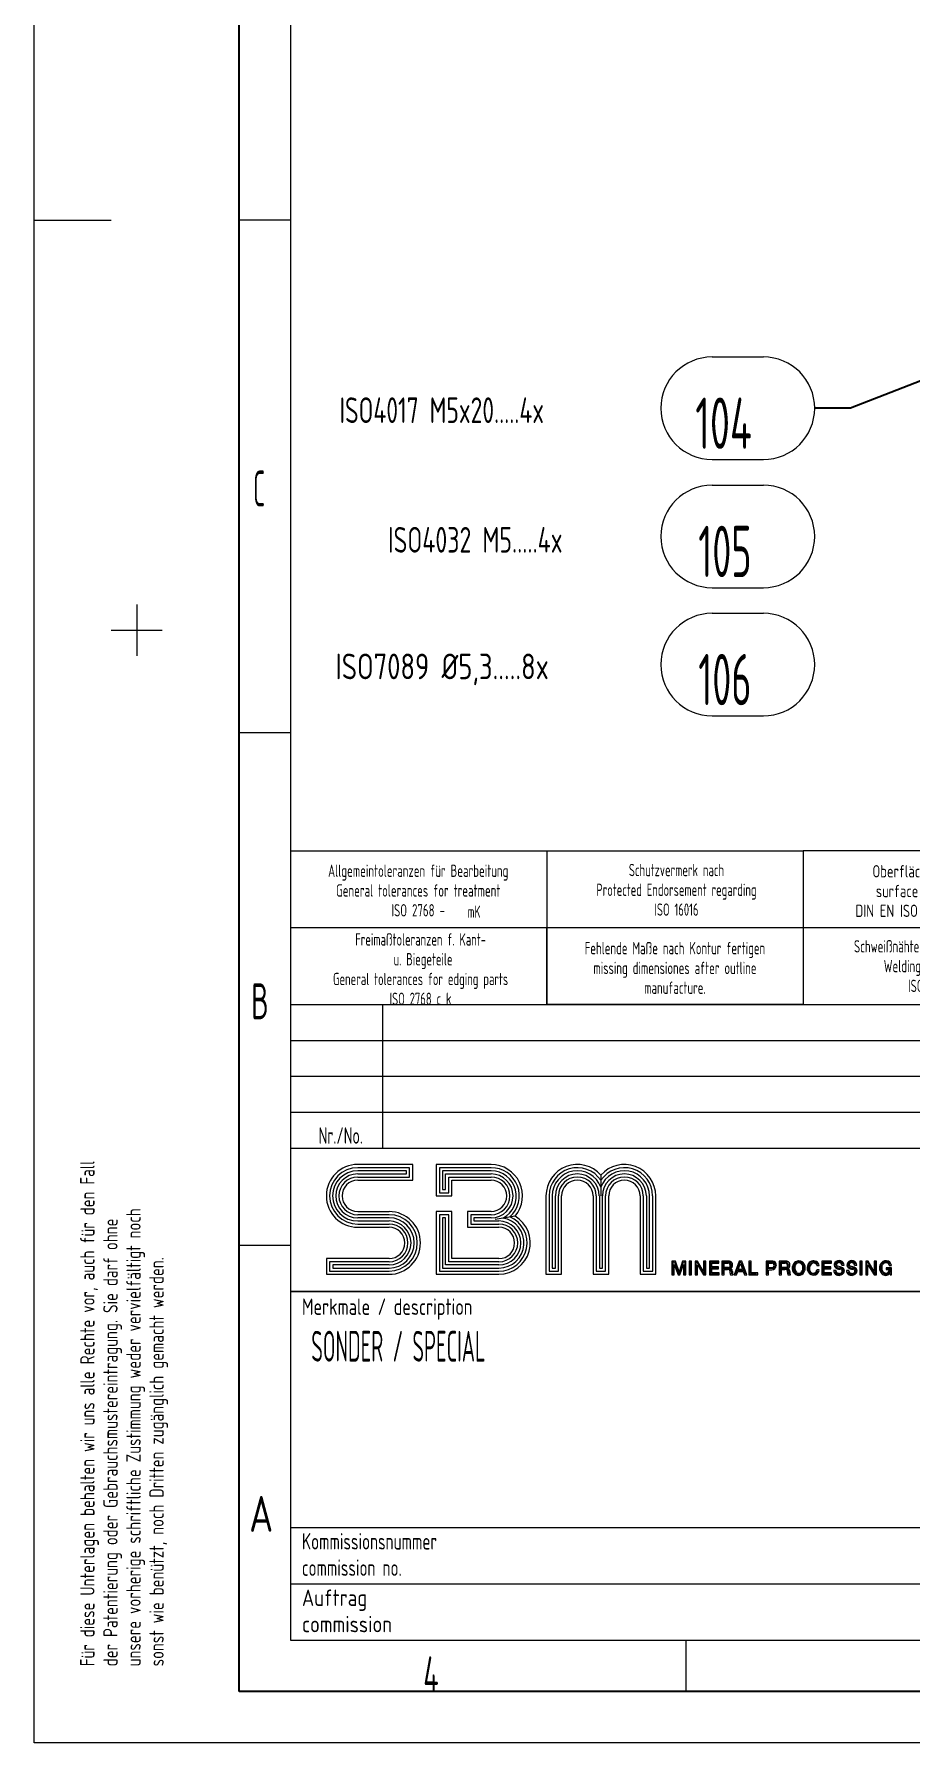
# Model space of a CAD drawing. Header units: millimetres. Extents: x 0 to 210, y 0 to 297.
# Drawn here: x 0 to 85.5, y 0 to 166.6 of the extents above; entities that cross this region are included whole.
import ezdxf
from ezdxf.lldxf.tags import DXFTag

# ---------------------------------------------------------------- set-up
doc = ezdxf.new("R2010")
doc.units = ezdxf.units.MM
doc.layers.add('1', color=7, linetype='Continuous', true_color=0xffffff)
doc.styles.add('iso-1', font='isocp.shx')
tags = doc.linetypes.add('DASHED', pattern=[25.72, 12.86, -12.86]).pattern_tags.tags
tags[6:7] = [DXFTag(74, 4), DXFTag(75, 0), DXFTag(340, '0'), DXFTag(46, 0.0), DXFTag(50, 0.0), DXFTag(44, 0.0), DXFTag(45, 0.0)]
tags[4:5] = [DXFTag(74, 4), DXFTag(75, 0), DXFTag(340, '0'), DXFTag(46, 0.0), DXFTag(50, 0.0), DXFTag(44, 0.0), DXFTag(45, 0.0)]
doc.dimstyles.get("Standard").update_dxf_attribs({"dimtxt": 0.18, "dimasz": 0.18, "dimexe": 0.18, "dimexo": 0.0625, "dimgap": 0.09, "dimtad": 0, "dimtih": 1, "dimtoh": 1, "dimdec": 4, "dimzin": 0, "dimdsep": 46, "dimtxsty": 'Standard', "dimcen": 0.09, "dimadec": 0, "dimazin": 0, "dimtfac": 1, "dimtdec": 4, "dimtofl": 0, "dimtmove": 0, "dimatfit": 3, "dimfxl": 1, "dimtolj": 1, "dimtzin": 0, "dimarcsym": 0})

# ---------------------------------------------------------------- blocks, each defined once
blk = doc.blocks.new('GROUPED_GEOM1')
at = {"layer": '1', "color": 4, "lineweight": 18}
for p, q in [((66.13, 135.15), (71.13, 135.15)), ((66.13, 125.15), (71.13, 125.15))]:
    blk.add_line(p, q, dxfattribs=at)
for centre, start, end in [((66.13, 130.15), 90, 269.9999), ((71.13, 130.15), 270, 89.9999)]:
    blk.add_arc(centre, 5, start, end, dxfattribs=at)
at = {"layer": '1', "color": 2, "linetype": 'Continuous', "lineweight": 18, "insert": (64.49, 126.19), "char_height": 5, "attachment_point": 7, "line_spacing_factor": 0.963855, "style": 'iso-1'}
blk.add_mtext('\\W0.6336;104', dxfattribs=at)
blk = doc.blocks.new('GROUPED_GEOM4')
at = {"layer": '1', "color": 4, "lineweight": 18}
for p, q in [((66.13, 122.65), (71.13, 122.65)), ((66.13, 112.65), (71.13, 112.65))]:
    blk.add_line(p, q, dxfattribs=at)
for centre, start, end in [((66.13, 117.65), 90, 269.9999), ((71.13, 117.65), 270, 89.9999)]:
    blk.add_arc(centre, 5, start, end, dxfattribs=at)
at = {"layer": '1', "color": 2, "linetype": 'Continuous', "lineweight": 18, "insert": (64.78, 113.69), "char_height": 5, "attachment_point": 7, "line_spacing_factor": 0.963855, "style": 'iso-1'}
blk.add_mtext('\\W0.6044;105', dxfattribs=at)
blk = doc.blocks.new('GROUPED_GEOM5')
at = {"layer": '1', "color": 4, "lineweight": 18}
for p, q in [((66.13, 110.15), (71.13, 110.15)), ((66.13, 100.15), (71.13, 100.15))]:
    blk.add_line(p, q, dxfattribs=at)
for centre, start, end in [((66.13, 105.15), 90, 269.9999), ((71.13, 105.15), 270, 89.9999)]:
    blk.add_arc(centre, 5, start, end, dxfattribs=at)
at = {"layer": '1', "color": 2, "linetype": 'Continuous', "lineweight": 18, "insert": (64.78, 101.19), "char_height": 5, "attachment_point": 7, "line_spacing_factor": 0.963855, "style": 'iso-1'}
blk.add_mtext('\\W0.6044;106', dxfattribs=at)
blk = doc.blocks.new('ISO2768', base_point=(25, 79.5))
at = {"layer": '1', "color": 4, "linetype": 'Continuous', "lineweight": 18}
for p, q in [((25, 87), (25, 79.5)), ((25, 87), (50, 87)), ((50, 87), (50, 79.5)), ((25, 79.5), (50, 79.5))]:
    blk.add_line(p, q, dxfattribs=at)
at = {"layer": '1', "color": 1, "linetype": 'Continuous', "lineweight": 13, "insert": (37.46, 80.59), "char_height": 1.2, "attachment_point": 8, "line_spacing_factor": 0.963855, "style": 'iso-1'}
blk.add_mtext('\\W0.7111;Allgemeintoleranzen für Bearbeitung\\PGeneral tolerances for treatment\\PISO 2768 -', dxfattribs=at)
at = {"layer": '1', "color": 3, "linetype": 'Continuous', "lineweight": 13, "insert": (42.29, 80.45), "char_height": 1.2, "attachment_point": 7, "line_spacing_factor": 0.963855, "style": 'iso-1'}
blk.add_mtext('\\W0.6562;mK', dxfattribs=at)
blk = doc.blocks.new('ISO16016', base_point=(50, 79.5))
at = {"layer": '1', "color": 4, "linetype": 'Continuous', "lineweight": 18}
for p, q in [((50, 87), (50, 79.5)), ((50, 87), (75, 87)), ((75, 87), (75, 79.5)), ((50, 79.5), (75, 79.5))]:
    blk.add_line(p, q, dxfattribs=at)
at = {"layer": '1', "color": 1, "linetype": 'Continuous', "lineweight": 13, "insert": (62.65, 80.66), "char_height": 1.2, "attachment_point": 8, "line_spacing_factor": 0.963855, "style": 'iso-1'}
blk.add_mtext('\\W0.6940;Schutzvermerk nach\\PProtected Endorsement regarding\\PISO 16016', dxfattribs=at)
blk = doc.blocks.new('DIN_EN_ISO1302_A2', base_point=(75, 79.5))
at = {"layer": '1', "color": 4, "linetype": 'Continuous', "lineweight": 18}
for p, q in [((75, 87), (75, 79.5)), ((100, 87), (75, 87)), ((100, 79.5), (100, 87)), ((75, 79.5), (100, 79.5))]:
    blk.add_line(p, q, dxfattribs=at)
at = {"layer": '1', "color": 1, "linetype": 'Continuous', "lineweight": 13, "insert": (87.8, 80.54), "char_height": 1.2, "attachment_point": 8, "line_spacing_factor": 0.963855, "style": 'iso-1'}
blk.add_mtext('\\W0.8226;Oberflächengüte = Ra\\Psurface quality = Ra\\PDIN EN ISO 1302/4287/4288', dxfattribs=at)
blk = doc.blocks.new('ISO5817', base_point=(75, 72))
at = {"layer": '1', "color": 4, "linetype": 'Continuous', "lineweight": 18}
for p, q in [((75, 79.5), (100, 79.5)), ((75, 79.5), (75, 72)), ((100, 79.5), (100, 72)), ((75, 72), (100, 72))]:
    blk.add_line(p, q, dxfattribs=at)
at = {"layer": '1', "color": 1, "linetype": 'Continuous', "lineweight": 13, "insert": (87.77, 73.22), "char_height": 1.2, "attachment_point": 8, "line_spacing_factor": 0.963855, "style": 'iso-1'}
blk.add_mtext('\\W0.7101;Schweißnähte Bewertungsgruppe\\PWelding seams class\\PISO 5817 -', dxfattribs=at)
at = {"layer": '1', "color": 3, "linetype": 'Continuous', "lineweight": 13, "insert": (92.9, 73.08), "char_height": 1.2, "attachment_point": 7, "line_spacing_factor": 0.963855, "style": 'iso-1'}
blk.add_mtext('\\W0.5104;C', dxfattribs=at)
blk = doc.blocks.new('Nach Kontur fertigen', base_point=(50, 72))
at = {"layer": '1', "color": 4, "linetype": 'Continuous', "lineweight": 18}
for p, q in [((50, 79.5), (75, 79.5)), ((50, 72), (50, 79.5)), ((75, 79.5), (75, 72)), ((75, 72), (50, 72))]:
    blk.add_line(p, q, dxfattribs=at)
at = {"layer": '1', "color": 1, "linetype": 'Continuous', "lineweight": 13, "insert": (62.5, 73.04), "char_height": 1.2, "attachment_point": 8, "line_spacing_factor": 0.963855, "style": 'iso-1'}
blk.add_mtext('\\W0.7060;Fehlende Maße nach Kontur fertigen\\Pmissing dimensiones after outline\\Pmanufacture.', dxfattribs=at)
blk = doc.blocks.new('ISO2768_kb - Freimaßtoleranzen f_ Kant- u_ Biegeteile', base_point=(25, 72))
at = {"layer": '1', "color": 4, "linetype": 'Continuous', "lineweight": 18}
for p, q in [((25, 79.5), (25, 72)), ((25, 79.5), (50, 79.5)), ((50, 79.5), (50, 72)), ((25, 72), (50, 72))]:
    blk.add_line(p, q, dxfattribs=at)
at = {"layer": '1', "color": 1, "linetype": 'Continuous', "lineweight": 13, "insert": (37.69, 71.96), "char_height": 1.2, "attachment_point": 8, "line_spacing_factor": 0.963855, "style": 'iso-1'}
blk.add_mtext('\\W0.6948;Freimaßtoleranzen f. Kant-\\P u. Biegeteile\\PGeneral tolerances for edging parts\\PISO 2768 c k', dxfattribs=at)

msp = doc.modelspace()

# ---------------------------------------------------------------- linework, layer by layer
at = {"layer": '1', "color": 4, "linetype": 'Continuous', "lineweight": 18}
for p, q in [((0, 0), (0, 297)), ((25, 72), (25, 10)), ((25, 72), (200, 72)), ((25, 58), (200, 58)), ((25, 58), (98, 58)), ((25, 58), (25, 44)), ((25, 44), (200, 44)), ((98, 44), (25, 44)), ((25, 21), (200, 21)), ((25, 10), (200, 10)), ((210, 0), (0, 0))]:
    msp.add_line(p, q, dxfattribs=at)
at = {"layer": '1', "color": 4, "linetype": 'Continuous', "lineweight": 25}
for p, q in [((20, 5), (20, 292)), ((205, 5), (20, 5))]:
    msp.add_line(p, q, dxfattribs=at)
at = {"layer": '1', "color": 1, "linetype": 'Continuous', "lineweight": 13}
for p, q in [((25, 287), (25, 10)), ((25, 148.5), (20, 148.5)), ((25, 98.5), (20, 98.5)), ((34, 58), (34, 72)), ((25, 68.5), (200, 68.5)), ((25, 65), (200, 65)), ((25, 61.5), (200, 61.5)), ((25, 48.5), (20, 48.5)), ((25, 15.5), (98, 15.5)), ((25, 10), (200, 10)), ((63.56, 10), (63.56, 5))]:
    msp.add_line(p, q, dxfattribs=at)
at = {"layer": '1', "color": 1, "linetype": 'DASHED', "lineweight": 13}
msp.add_line((0, 148.5), (7.5, 148.5), dxfattribs=at)
at = {"layer": '1', "color": 4, "linetype": 'DASHED', "lineweight": 18}
for p, q in [((10, 111), (10, 106)), ((7.5, 108.5), (12.5, 108.5))]:
    msp.add_line(p, q, dxfattribs=at)
at = {"layer": '1', "color": 1, "linetype": 'Continuous', "lineweight": 18}
for p, q in [((36.92, 56.4), (31.56, 56.4)), ((36.61, 56.09), (31.56, 56.09)), ((36.31, 55.78), (31.56, 55.78)), ((31.56, 55.48), (36.31, 55.48)), ((31.56, 55.17), (36.61, 55.17)), ((36.31, 55.48), (36.31, 55.78)), ((36.61, 55.17), (36.61, 56.09)), ((36.92, 54.87), (36.92, 56.4)), ((39.21, 56.4), (39.21, 53.34)), ((44.57, 56.4), (39.21, 56.4)), ((44.57, 56.09), (39.52, 56.09)), ((39.52, 56.09), (39.52, 53.64)), ((44.57, 55.78), (39.83, 55.78)), ((39.83, 55.78), (39.83, 53.95)), ((40.13, 55.48), (44.57, 55.48)), ((40.13, 53.95), (40.13, 55.48)), ((40.44, 55.17), (44.57, 55.17)), ((40.44, 53.64), (40.44, 55.17)), ((55.28, 55.36), (55.28, 53.34)), ((31.56, 54.87), (36.92, 54.87)), ((39.21, 53.34), (40.74, 53.34)), ((39.52, 53.64), (40.44, 53.64)), ((39.83, 53.95), (40.13, 53.95)), ((40.74, 54.87), (44.57, 54.87)), ((40.74, 53.34), (40.74, 54.87)), ((49.92, 53.34), (49.92, 45.69)), ((50.23, 53.34), (50.23, 45.99)), ((50.54, 53.34), (50.54, 46.3)), ((50.84, 46.3), (50.84, 53.34)), ((51.15, 45.99), (51.15, 53.34)), ((51.45, 45.69), (51.45, 53.34)), ((54.51, 53.34), (54.51, 45.69)), ((54.82, 53.34), (54.82, 45.99)), ((55.13, 53.34), (55.13, 46.3)), ((55.43, 46.3), (55.43, 53.34)), ((55.74, 45.99), (55.74, 53.34)), ((56.04, 45.69), (56.04, 53.34)), ((59.1, 53.34), (59.1, 45.69)), ((59.41, 53.34), (59.41, 45.99)), ((59.72, 53.34), (59.72, 46.3)), ((60.02, 46.3), (60.02, 53.34)), ((60.33, 45.99), (60.33, 53.34)), ((60.63, 45.69), (60.63, 53.34)), ((31.56, 51.81), (34.62, 51.81)), ((39.21, 51.81), (39.21, 45.69)), ((40.74, 51.81), (39.21, 51.81)), ((40.74, 47.22), (40.74, 51.81)), ((42.27, 51.81), (42.27, 50.28)), ((44.57, 51.81), (42.27, 51.81)), ((34.62, 51.5), (31.56, 51.5)), ((34.62, 51.19), (31.56, 51.19)), ((31.56, 50.89), (34.62, 50.89)), ((31.56, 50.58), (34.62, 50.58)), ((31.56, 50.28), (34.62, 50.28)), ((39.52, 51.5), (39.52, 45.99)), ((40.44, 51.5), (39.52, 51.5)), ((39.83, 51.19), (39.83, 46.3)), ((40.13, 51.19), (39.83, 51.19)), ((40.13, 46.6), (40.13, 51.19)), ((40.44, 46.91), (40.44, 51.5)), ((42.27, 50.28), (45.33, 50.28)), ((42.58, 51.5), (42.58, 50.58)), ((44.57, 51.5), (42.58, 51.5)), ((42.58, 50.58), (45.33, 50.58)), ((42.89, 51.19), (42.89, 50.89)), ((44.57, 51.19), (42.89, 51.19)), ((42.89, 50.89), (45.33, 50.89)), ((46.91, 51.37), (44.95, 51.04)), ((28.5, 47.22), (28.5, 45.69)), ((34.62, 47.22), (28.5, 47.22)), ((28.81, 46.91), (28.81, 45.99)), ((34.62, 46.91), (28.81, 46.91)), ((45.33, 46.91), (40.44, 46.91)), ((45.33, 47.22), (40.74, 47.22)), ((28.5, 45.69), (34.62, 45.69)), ((28.81, 45.99), (34.62, 45.99)), ((29.12, 46.6), (29.12, 46.3)), ((34.62, 46.6), (29.12, 46.6)), ((29.12, 46.3), (34.62, 46.3)), ((39.21, 45.69), (45.33, 45.69)), ((39.52, 45.99), (45.33, 45.99)), ((39.83, 46.3), (45.33, 46.3)), ((45.33, 46.6), (40.13, 46.6)), ((49.92, 45.69), (51.45, 45.69)), ((50.23, 45.99), (51.15, 45.99)), ((50.54, 46.3), (50.84, 46.3)), ((54.51, 45.69), (56.04, 45.69)), ((54.82, 45.99), (55.74, 45.99)), ((55.13, 46.3), (55.43, 46.3)), ((59.1, 45.69), (60.63, 45.69)), ((59.41, 45.99), (60.33, 45.99)), ((59.72, 46.3), (60.02, 46.3))]:
    msp.add_line(p, q, dxfattribs=at)
at = {"layer": '1', "color": 6, "linetype": 'Continuous', "lineweight": 18}
for p, q in [((62.21, 46.97), (62.21, 45.63)), ((62.54, 46.97), (62.21, 46.97)), ((62.33, 46.9), (62.46, 46.9)), ((62.33, 45.69), (62.33, 46.9)), ((62.46, 46.9), (62.87, 45.69)), ((62.9, 45.92), (62.54, 46.97)), ((63.24, 46.97), (62.9, 45.92)), ((62.92, 45.69), (63.33, 46.9)), ((63.56, 46.97), (63.24, 46.97)), ((63.33, 46.9), (63.45, 46.9)), ((63.45, 46.9), (63.45, 45.69)), ((63.56, 45.63), (63.56, 46.97)), ((64.13, 46.97), (63.9, 46.97)), ((63.9, 46.97), (63.9, 45.63)), ((64.02, 45.69), (64.02, 46.9)), ((64.13, 45.63), (64.13, 46.97)), ((64.48, 46.97), (64.48, 45.63)), ((64.71, 46.97), (64.48, 46.97)), ((64.58, 46.9), (64.63, 46.9)), ((64.58, 45.69), (64.58, 46.9)), ((64.63, 46.9), (65.36, 45.69)), ((65.3, 45.97), (64.71, 46.97)), ((65.3, 46.97), (65.3, 45.97)), ((65.52, 46.97), (65.3, 46.97)), ((65.41, 45.69), (65.41, 46.9)), ((65.52, 45.63), (65.52, 46.97)), ((65.86, 46.97), (65.86, 45.63)), ((66.79, 46.97), (65.86, 46.97)), ((65.98, 46.87), (65.98, 45.73)), ((66.73, 46.87), (65.98, 46.87)), ((66.09, 46.77), (66.79, 46.77)), ((66.09, 46.41), (66.09, 46.77)), ((66.79, 46.77), (66.79, 46.97)), ((67.07, 46.97), (67.07, 45.63)), ((67.69, 46.97), (67.07, 46.97)), ((67.18, 46.87), (67.18, 45.73)), ((67.18, 46.87), (67.69, 46.87)), ((67.3, 46.35), (67.3, 46.78)), ((67.3, 46.78), (67.66, 46.78)), ((67.74, 46.97), (67.69, 46.97)), ((68.77, 46.97), (68.27, 45.63)), ((68.42, 45.73), (68.83, 46.87)), ((68.68, 46.16), (68.88, 46.73)), ((69.01, 46.97), (68.77, 46.97)), ((68.83, 46.87), (68.94, 46.87)), ((68.88, 46.73), (69.09, 46.16)), ((68.94, 46.87), (69.36, 45.73)), ((69.51, 45.63), (69.01, 46.97)), ((69.7, 46.97), (69.7, 45.63)), ((69.93, 46.97), (69.7, 46.97)), ((69.81, 46.87), (69.81, 45.73)), ((69.93, 45.83), (69.93, 46.97)), ((71.39, 46.97), (71.39, 45.63)), ((71.96, 46.97), (71.39, 46.97)), ((71.5, 46.87), (72.01, 46.87)), ((71.5, 46.87), (71.5, 45.73)), ((71.62, 46.78), (71.95, 46.78)), ((71.62, 46.33), (71.62, 46.78)), ((72.03, 46.97), (71.96, 46.97)), ((72.67, 46.97), (72.67, 45.63)), ((73.28, 46.97), (72.67, 46.97)), ((72.78, 46.87), (73.28, 46.87)), ((72.78, 46.87), (72.78, 45.73)), ((72.89, 46.35), (72.89, 46.78)), ((72.89, 46.78), (73.26, 46.78)), ((73.34, 46.97), (73.28, 46.97)), ((76.84, 46.97), (76.84, 45.63)), ((77.77, 46.97), (76.84, 46.97)), ((76.95, 46.87), (76.95, 45.73)), ((77.71, 46.87), (76.95, 46.87)), ((77.07, 46.77), (77.77, 46.77)), ((77.07, 46.41), (77.07, 46.77)), ((77.77, 46.77), (77.77, 46.97)), ((78.87, 46.68), (78.87, 46.68)), ((80.11, 46.68), (80.11, 46.68)), ((80.55, 46.97), (80.55, 45.63)), ((80.77, 46.97), (80.55, 46.97)), ((80.66, 45.69), (80.66, 46.9)), ((80.77, 45.63), (80.77, 46.97)), ((81.12, 46.97), (81.12, 45.63)), ((81.35, 46.97), (81.12, 46.97)), ((81.22, 46.9), (81.27, 46.9)), ((81.22, 45.69), (81.22, 46.9)), ((81.27, 46.9), (82, 45.69)), ((81.94, 45.97), (81.35, 46.97)), ((81.94, 46.97), (81.94, 45.97)), ((82.16, 46.97), (81.94, 46.97)), ((82.05, 45.69), (82.05, 46.9)), ((82.16, 45.63), (82.16, 46.97)), ((62.21, 45.63), (62.44, 45.63)), ((62.44, 46.66), (62.8, 45.63)), ((62.44, 45.63), (62.44, 46.66)), ((62.8, 45.63), (62.99, 45.63)), ((62.87, 45.69), (62.92, 45.69)), ((62.99, 45.63), (63.35, 46.66)), ((63.35, 46.66), (63.35, 45.63)), ((63.35, 45.63), (63.56, 45.63)), ((63.9, 45.63), (64.13, 45.63)), ((64.48, 45.63), (64.69, 45.63)), ((64.69, 46.61), (65.28, 45.63)), ((64.69, 45.63), (64.69, 46.61)), ((65.28, 45.63), (65.52, 45.63)), ((65.36, 45.69), (65.41, 45.69)), ((65.86, 45.63), (66.8, 45.63)), ((65.98, 46.31), (66.67, 46.31)), ((65.98, 45.73), (66.73, 45.73)), ((66.74, 46.41), (66.09, 46.41)), ((66.09, 46.22), (66.74, 46.22)), ((66.09, 45.83), (66.09, 46.22)), ((66.8, 45.83), (66.09, 45.83)), ((66.74, 46.22), (66.74, 46.41)), ((66.8, 45.63), (66.8, 45.83)), ((67.07, 45.63), (67.3, 45.63)), ((67.78, 46.26), (67.18, 46.26)), ((67.68, 46.35), (67.3, 46.35)), ((67.3, 46.17), (67.63, 46.17)), ((67.3, 45.63), (67.3, 46.17)), ((67.7, 46.35), (67.68, 46.35)), ((67.92, 46.26), (67.91, 46.26)), ((67.92, 45.64), (67.92, 45.63)), ((67.92, 45.63), (68.17, 45.63)), ((68.27, 45.63), (68.5, 45.63)), ((68.5, 45.63), (68.63, 45.98)), ((68.55, 46.07), (69.23, 46.07)), ((68.63, 45.98), (69.14, 45.98)), ((69.09, 46.16), (68.68, 46.16)), ((69.14, 45.98), (69.27, 45.63)), ((69.27, 45.63), (69.51, 45.63)), ((69.7, 45.63), (70.59, 45.63)), ((69.81, 45.73), (70.47, 45.73)), ((70.59, 45.83), (69.93, 45.83)), ((70.59, 45.63), (70.59, 45.83)), ((71.39, 45.63), (71.62, 45.63)), ((72.01, 46.26), (71.5, 46.26)), ((71.95, 46.33), (71.62, 46.33)), ((71.62, 46.14), (71.96, 46.14)), ((71.62, 45.63), (71.62, 46.14)), ((71.97, 46.33), (71.95, 46.33)), ((72.67, 45.63), (72.89, 45.63)), ((73.38, 46.26), (72.78, 46.26)), ((73.27, 46.35), (72.89, 46.35)), ((72.89, 46.17), (73.23, 46.17)), ((72.89, 45.63), (72.89, 46.17)), ((73.3, 46.35), (73.27, 46.35)), ((73.52, 46.26), (73.51, 46.26)), ((73.51, 45.64), (73.52, 45.63)), ((73.52, 45.63), (73.76, 45.63)), ((76.33, 46.57), (76.34, 46.54)), ((76.34, 46.54), (76.56, 46.54)), ((76.56, 46.14), (76.35, 46.14)), ((76.56, 46.08), (76.56, 46.14)), ((76.84, 45.63), (77.78, 45.63)), ((76.95, 46.31), (77.65, 46.31)), ((76.95, 45.73), (77.71, 45.73)), ((77.71, 46.41), (77.07, 46.41)), ((77.07, 46.22), (77.71, 46.22)), ((77.07, 45.83), (77.07, 46.22)), ((77.78, 45.83), (77.07, 45.83)), ((77.71, 46.22), (77.71, 46.41)), ((77.78, 45.63), (77.78, 45.83)), ((78.21, 46.07), (77.98, 46.07)), ((78.21, 46.04), (78.21, 46.07)), ((78.77, 46.6), (78.78, 46.57)), ((78.78, 46.57), (79, 46.57)), ((79.45, 46.07), (79.23, 46.07)), ((79.45, 46.04), (79.45, 46.07)), ((80.02, 46.6), (80.02, 46.57)), ((80.02, 46.57), (80.24, 46.57)), ((80.55, 45.63), (80.77, 45.63)), ((81.12, 45.63), (81.33, 45.63)), ((81.33, 45.63), (81.33, 46.61)), ((81.33, 46.61), (81.92, 45.63)), ((81.92, 45.63), (82.16, 45.63)), ((82, 45.69), (82.05, 45.69)), ((83.09, 46.33), (83.09, 46.15)), ((83.63, 46.33), (83.09, 46.33)), ((83.09, 46.15), (83.43, 46.15)), ((83.52, 46.22), (83.2, 46.22)), ((83.39, 46.57), (83.4, 46.54)), ((83.4, 46.54), (83.62, 46.54)), ((83.43, 45.76), (83.46, 45.78)), ((83.46, 45.78), (83.49, 45.63)), ((83.49, 45.63), (83.63, 45.63)), ((83.52, 46.02), (83.52, 46.22)), ((83.52, 46.02), (83.55, 45.7)), ((83.63, 45.63), (83.63, 46.33))]:
    msp.add_line(p, q, dxfattribs=at)
at = {"layer": '1', "color": 1, "linetype": 'Continuous', "lineweight": 18}
for centre, radius, start, end in [((31.56, 53.34), 3.06, 90, 270), ((31.56, 53.34), 2.75, 90, 270), ((31.56, 53.34), 2.45, 90, 270), ((31.56, 53.34), 2.14, 90, 270), ((31.56, 53.34), 1.84, 90, 270), ((44.57, 53.34), 3.06, 319.9677, 90), ((44.57, 53.34), 2.75, 311.8088, 90), ((44.57, 53.34), 2.45, 297.5778, 90), ((44.57, 53.34), 2.14, 270, 90), ((44.57, 53.34), 1.84, 270, 90), ((52.98, 53.34), 3.06, 41.4096, 180), ((52.98, 53.34), 2.75, 33.5573, 180), ((52.98, 53.34), 2.45, 20.3641, 180), ((52.98, 53.34), 2.14, 360, 180), ((52.98, 53.34), 1.84, 360, 180), ((57.57, 53.34), 3.06, 360, 138.5904), ((57.57, 53.34), 2.75, 360, 146.4427), ((57.57, 53.34), 2.45, 360, 159.6359), ((57.57, 53.34), 2.14, 360, 180), ((57.57, 53.34), 1.84, 360, 180), ((31.56, 53.34), 1.53, 90, 270), ((44.57, 53.34), 1.53, 270, 90), ((52.98, 53.34), 1.53, 360, 180), ((57.57, 53.34), 1.53, 360, 180), ((34.62, 48.75), 3.06, 270, 90), ((34.62, 48.75), 2.75, 270, 90), ((34.62, 48.75), 2.45, 270, 90), ((34.62, 48.75), 2.14, 270, 90), ((34.62, 48.75), 1.84, 270, 90), ((34.62, 48.75), 1.53, 270, 90), ((45.33, 48.75), 3.06, 270, 58.957), ((45.33, 48.75), 2.75, 270, 67.1158), ((45.33, 48.75), 2.45, 270, 81.3468), ((45.33, 48.75), 2.14, 270, 90), ((45.33, 48.75), 1.84, 270, 90), ((45.33, 48.75), 1.53, 270, 90)]:
    msp.add_arc(centre, radius, start, end, dxfattribs=at)
at = {"layer": '1', "color": 6, "linetype": 'Continuous', "lineweight": 18}
for centre, radius, start, end in [((67.67, 46.56), 0.223, 4.9005, 90.4567), ((67.69, 46.57), 0.302, 270, 90), ((67.7, 46.27), 0.703, 82.5347, 86.7103), ((67.71, 46.38), 0.589, 77.5536, 82.5346), ((67.73, 46.43), 0.531, 72.0229, 77.5537), ((67.77, 46.56), 0.399, 64.6564, 72.0228), ((67.79, 46.6), 0.356, 56.4087, 64.6564), ((67.81, 46.64), 0.311, 46.9821, 56.4087), ((67.83, 46.65), 0.289, 36.8309, 46.9821), ((67.82, 46.65), 0.292, 26.7823, 36.8309), ((67.79, 46.64), 0.326, 17.7788, 26.7823), ((67.74, 46.62), 0.387, 10.1778, 17.7788), ((67.68, 46.61), 0.448, 3.6236, 10.1779), ((71.95, 46.55), 0.225, 2.4637, 90.4159), ((72.01, 46.57), 0.302, 270, 90), ((72, 46.57), 0.399, 355.3611, 85.251), ((73.26, 46.56), 0.223, 4.9005, 90.4567), ((73.28, 46.57), 0.302, 270, 90), ((73.3, 46.27), 0.703, 82.5347, 86.7103), ((73.31, 46.38), 0.589, 77.5536, 82.5346), ((73.32, 46.43), 0.531, 72.0228, 77.5537), ((73.36, 46.56), 0.399, 64.6563, 72.0228), ((73.38, 46.6), 0.356, 56.4087, 64.6564), ((73.41, 46.64), 0.311, 46.9822, 56.4087), ((73.42, 46.65), 0.289, 36.8309, 46.9822), ((73.42, 46.65), 0.292, 26.7823, 36.8309), ((73.39, 46.64), 0.326, 17.7788, 26.7823), ((73.33, 46.62), 0.387, 10.1778, 17.7788), ((73.27, 46.61), 0.448, 3.6236, 10.1779), ((74.78, 46.29), 0.838, 150.5666, 195.605), ((74.57, 46.41), 0.592, 90.0226, 150.5666), ((74.59, 46.42), 0.504, 125.2211, 157.6114), ((74.59, 46.42), 0.392, 125.2202, 157.6114), ((74.57, 46.45), 0.467, 89.7035, 125.2211), ((74.57, 46.45), 0.355, 89.6065, 125.2202), ((74.57, 46.37), 0.637, 14.2247, 90.2914), ((74.57, 46.39), 0.52, 14.231, 90.3245), ((74.57, 46.39), 0.408, 14.2313, 90.4103), ((76.01, 46.41), 0.588, 109.6552, 157.3651), ((76.01, 46.41), 0.476, 117.5459, 157.3651), ((76.22, 46.27), 0.597, 132.3335, 212.7225), ((76.03, 46.48), 0.429, 39.622, 123.6906), ((76.02, 46.39), 0.618, 62.6237, 109.6551), ((76.03, 46.48), 0.317, 16.6501, 132.3335), ((76.08, 46.51), 0.482, 4.2744, 62.6237), ((76.08, 46.51), 0.37, 23.5901, 41.6694), ((78.4, 46.6), 0.376, 140.5304, 182.8947), ((78.52, 46.5), 0.533, 74.0878, 140.5304), ((78.4, 46.6), 0.264, 140.5312, 182.8935), ((78.52, 46.5), 0.421, 74.0887, 140.5312), ((78.4, 46.64), 0.146, 139.3336, 258.462), ((78.5, 46.54), 0.288, 75.3888, 139.3336), ((78.51, 46.56), 0.269, 7.9316, 75.3888), ((78.54, 46.57), 0.347, 18.3302, 74.0887), ((78.54, 46.57), 0.459, 359.6607, 74.0878), ((78.51, 46.56), 0.381, 17.8717, 27.554), ((79.64, 46.6), 0.376, 140.5304, 182.8947), ((79.76, 46.5), 0.533, 74.0878, 140.5304), ((79.64, 46.6), 0.264, 140.5312, 182.8935), ((79.76, 46.5), 0.421, 74.0887, 140.5312), ((79.64, 46.64), 0.146, 139.3336, 258.462), ((79.75, 46.54), 0.288, 75.3888, 139.3336), ((79.75, 46.56), 0.269, 7.9316, 75.3888), ((79.78, 46.57), 0.347, 18.3302, 74.0887), ((79.78, 46.57), 0.459, 359.6607, 74.0878), ((79.75, 46.56), 0.381, 17.8717, 27.554), ((83.1, 46.38), 0.632, 85.9212, 155.4406), ((83.1, 46.39), 0.543, 127.4943, 171.5677), ((83.1, 46.39), 0.431, 127.4967, 171.5672), ((83.08, 46.42), 0.5, 76.2204, 127.4943), ((83.08, 46.42), 0.388, 76.22, 127.4967), ((83.1, 46.49), 0.524, 6.0793, 85.9211), ((83.1, 46.5), 0.304, 13.2973, 76.22), ((83.1, 46.5), 0.416, 21.3234, 76.2204), ((67.64, 45.7), 0.471, 85.2101, 90.5249), ((67.65, 45.82), 0.352, 78.0994, 85.2101), ((67.69, 46.56), 0.204, 274.1582, 4.9004), ((67.67, 45.92), 0.255, 71.2107, 78.0994), ((67.68, 45.97), 0.203, 62.6007, 71.2108), ((67.74, 46), 0.271, 352.0688, 79.5068), ((67.7, 45.99), 0.17, 52.3105, 62.6006), ((67.7, 46), 0.16, 41.3626, 52.3103), ((67.69, 45.99), 0.176, 31.4066, 41.3626), ((67.66, 45.97), 0.218, 23.36, 31.4065), ((67.61, 45.95), 0.266, 16.7661, 23.3601), ((67.5, 45.92), 0.384, 12.2018, 16.766), ((67.4, 45.9), 0.483, 8.5735, 12.2017), ((67.22, 45.87), 0.666, 5.9448, 8.5735), ((67.09, 45.86), 0.803, 3.7631, 5.9448), ((66.7, 45.83), 1.19, 2.2919, 3.7631), ((66.83, 45.84), 1.06, 0.6338, 2.2919), ((63.07, 45.79), 4.82, 0.2701, 0.6337), ((73.3, 45.84), 5.41, 180.2701, 180.5936), ((68.56, 45.79), 0.675, 180.5936, 183.1866), ((68.44, 45.79), 0.549, 183.1865, 186.3788), ((68.22, 45.76), 0.332, 186.3788, 191.6496), ((68.19, 45.76), 0.301, 191.6496, 197.4718), ((67.82, 46.53), 0.283, 288.5643, 298.953), ((68.09, 45.72), 0.191, 197.4719, 206.6163), ((67.88, 46.07), 0.196, 64.419, 75.6506), ((67.81, 46.56), 0.314, 298.9529, 308.3029), ((67.87, 46.05), 0.219, 54.3456, 64.4191), ((67.87, 46.06), 0.213, 46.4532, 54.3455), ((67.81, 46.55), 0.301, 308.3029, 318.0437), ((68.69, 45.86), 0.69, 172.0688, 191.5702), ((67.84, 46.03), 0.25, 39.7233, 46.4532), ((67.81, 46.55), 0.308, 318.0437, 327.5706), ((67.86, 46.04), 0.227, 32.2959, 39.7234), ((67.83, 46.02), 0.269, 26.0298, 32.2959), ((67.8, 46.56), 0.313, 327.5705, 336.9566), ((67.82, 46.02), 0.277, 19.9457, 26.0298), ((67.76, 45.99), 0.344, 15.051, 19.9456), ((67.76, 46.58), 0.364, 336.9566, 345.0196), ((67.77, 46), 0.333, 9.996, 15.051), ((67.64, 45.98), 0.458, 6.3205, 9.996), ((67.71, 45.98), 0.387, 1.9688, 6.3205), ((67, 45.96), 1.1, 0.4395, 1.9687), ((70.82, 45.99), 2.72, 180.4395, 181.0586), ((69.32, 45.96), 1.22, 181.0585, 182.4419), ((69.52, 45.97), 1.42, 182.4419, 183.6307), ((69.28, 45.95), 1.17, 183.6307, 185.0653), ((67.73, 46.58), 0.396, 345.0196, 352.4285), ((69.18, 45.94), 1.08, 185.0652, 186.6298), ((69.06, 45.93), 0.96, 186.6298, 188.383), ((69.02, 45.93), 0.921, 188.383, 190.2103), ((67.57, 46.6), 0.556, 358.3458, 3.6236), ((67.63, 46.6), 0.496, 352.4286, 358.3457), ((68.69, 45.86), 0.578, 190.2103, 193.1248), ((68.69, 45.87), 0.579, 193.1248, 196.033), ((68.45, 45.8), 0.329, 196.0329, 201.1556), ((68.4, 45.78), 0.276, 201.1555, 207.2534), ((68.3, 45.73), 0.165, 207.2533, 217.4618), ((71.96, 46.57), 0.43, 269.7026, 355.3612), ((71.95, 46.55), 0.223, 273.9666, 2.4637), ((73.23, 45.75), 0.421, 76.0563, 90.5248), ((73.28, 46.56), 0.204, 274.1582, 4.9004), ((73.29, 46), 0.171, 41.3628, 76.0565), ((73.33, 46), 0.271, 352.0688, 79.5068), ((73.22, 45.94), 0.263, 348.4073, 41.3628), ((73.85, 45.81), 0.378, 168.4074, 206.6162), ((73.42, 46.53), 0.283, 288.5643, 298.953), ((73.47, 46.07), 0.196, 64.4191, 75.6506), ((73.4, 46.56), 0.314, 298.953, 308.3029), ((73.46, 46.05), 0.219, 54.3456, 64.4191), ((73.46, 46.06), 0.213, 46.4532, 54.3457), ((74.28, 45.86), 0.69, 172.0688, 191.5702), ((73.41, 46.55), 0.301, 308.3029, 318.0438), ((73.44, 46.03), 0.25, 39.7235, 46.4532), ((73.4, 46.55), 0.308, 318.0437, 327.5706), ((73.46, 46.04), 0.227, 32.2959, 39.7234), ((73.42, 46.02), 0.269, 26.0299, 32.2959), ((73.4, 46.56), 0.313, 327.5705, 336.9566), ((73.41, 46.02), 0.277, 19.9455, 26.0299), ((73.35, 45.99), 0.344, 15.051, 19.9456), ((73.36, 46), 0.333, 9.996, 15.051), ((73.35, 46.58), 0.364, 336.9566, 345.0196), ((73.24, 45.98), 0.458, 6.3205, 9.996), ((73.31, 45.98), 0.387, 1.9688, 6.3205), ((72.6, 45.96), 1.1, 0.4395, 1.9687), ((76.42, 45.99), 2.72, 180.4395, 181.0586), ((74.91, 45.96), 1.22, 181.0585, 182.4419), ((75.11, 45.97), 1.42, 182.4419, 183.6307), ((74.87, 45.95), 1.17, 183.6307, 185.0653), ((74.77, 45.94), 1.08, 185.0652, 186.6298), ((73.32, 46.58), 0.396, 345.0196, 352.4285), ((74.66, 45.93), 0.96, 186.6298, 188.383), ((74.62, 45.93), 0.921, 188.383, 190.2103), ((74.28, 45.86), 0.578, 190.2103, 193.1248), ((73.16, 46.6), 0.556, 358.3458, 3.6236), ((73.22, 46.6), 0.496, 352.4285, 358.3457), ((74.28, 45.87), 0.579, 193.1248, 196.033), ((74.04, 45.8), 0.329, 196.0329, 201.1556), ((73.99, 45.78), 0.276, 201.1555, 207.2534), ((73.9, 45.73), 0.165, 207.2533, 217.4616), ((74.6, 46.24), 0.65, 195.605, 252.9016), ((74.81, 46.32), 0.743, 157.6114, 222.728), ((74.81, 46.32), 0.631, 157.6113, 222.7277), ((74.59, 46.12), 0.444, 222.728, 323.7928), ((74.59, 46.12), 0.332, 222.7277, 323.7929), ((74.58, 46.16), 0.572, 252.9015, 316.5572), ((74.31, 46.33), 0.679, 323.7928, 14.2313), ((74.31, 46.33), 0.791, 323.7928, 14.231), ((74.41, 46.32), 0.804, 316.5572, 14.2247), ((76.29, 46.3), 0.891, 157.3651, 189.9134), ((76.04, 46.26), 0.64, 189.9134, 266.1154), ((76.29, 46.3), 0.779, 157.3651, 189.9135), ((76.04, 46.26), 0.528, 189.9135, 266.1151), ((75.99, 46.12), 0.325, 212.7226, 287.839), ((76.03, 46.14), 0.528, 266.1154, 353.2321), ((76.03, 46.14), 0.416, 266.1151, 350.3371), ((75.97, 46.18), 0.383, 287.8391, 353.9642), ((78.43, 46.07), 0.445, 179.7744, 233.7625), ((78.35, 46.6), 0.32, 182.8947, 231.8301), ((78.46, 46.06), 0.368, 195.0544, 229.8955), ((78.35, 46.6), 0.208, 182.8935, 231.8301), ((78.56, 46.87), 0.673, 231.8301, 272.2121), ((78.53, 46.21), 0.621, 233.7625, 273.8759), ((78.46, 46.06), 0.256, 184.8878, 229.8957), ((78.56, 46.87), 0.561, 231.8301, 272.2121), ((78.51, 46.12), 0.444, 229.8955, 265.3328), ((78.51, 46.12), 0.332, 229.8958, 265.3323), ((77.96, 44.52), 2.01, 64.3973, 78.462), ((78.52, 46.26), 0.589, 265.3328, 291.1955), ((78.52, 46.26), 0.477, 265.3324, 291.1952), ((78.54, 46.09), 0.496, 273.8759, 338.4921), ((78.6, 45.99), 0.326, 353.9423, 92.2121), ((78.6, 45.99), 0.214, 353.9394, 92.2123), ((78.63, 45.98), 0.179, 291.1953, 353.9395), ((78.63, 45.98), 0.291, 291.1955, 353.9423), ((78.69, 46.03), 0.337, 338.4922, 64.3973), ((78.69, 46.03), 0.225, 16.9878, 35.4845), ((79.67, 46.07), 0.445, 179.7744, 233.7625), ((79.59, 46.6), 0.32, 182.8947, 231.8301), ((79.71, 46.06), 0.368, 195.0544, 229.8955), ((79.59, 46.6), 0.208, 182.8935, 231.8301), ((79.81, 46.87), 0.673, 231.8301, 272.2121), ((79.77, 46.21), 0.621, 233.7625, 273.8759), ((79.71, 46.06), 0.256, 184.8878, 229.8957), ((79.81, 46.87), 0.561, 231.8301, 272.2121), ((79.75, 46.12), 0.444, 229.8955, 265.3328), ((79.75, 46.12), 0.332, 229.8958, 265.3323), ((79.21, 44.52), 2.01, 64.3973, 78.462), ((79.77, 46.26), 0.589, 265.3328, 291.1955), ((79.77, 46.26), 0.477, 265.3324, 291.1952), ((79.78, 46.09), 0.496, 273.8759, 338.4921), ((79.84, 45.99), 0.326, 353.9423, 92.2121), ((79.84, 45.99), 0.214, 353.9394, 92.2123), ((79.87, 45.98), 0.179, 291.1953, 353.9395), ((79.87, 45.98), 0.291, 291.1955, 353.9423), ((79.93, 46.03), 0.337, 338.4922, 64.3973), ((79.93, 46.03), 0.225, 16.9878, 35.4845), ((83.26, 46.31), 0.808, 155.4406, 224.1625), ((83.39, 46.34), 0.83, 170.7968, 192.1128), ((83.26, 46.31), 0.696, 192.1128, 224.1624), ((83.56, 46.32), 0.892, 171.5672, 193.7068), ((83.05, 46.11), 0.52, 224.1626, 317.6673), ((83.08, 46.2), 0.392, 193.7069, 272.9233), ((83.05, 46.11), 0.408, 224.1624, 238.7266), ((83.08, 46.2), 0.504, 241.8497, 272.9237), ((83.08, 46.17), 0.357, 272.9233, 357.5344), ((83.08, 46.17), 0.469, 272.9237, 342.0215)]:
    msp.add_arc(centre, radius, start, end, dxfattribs=at)

# ---------------------------------------------------------------- block references
at = {"layer": '1', "color": 4, "linetype": 'Continuous', "lineweight": 18}
for name in ['GROUPED_GEOM1', 'GROUPED_GEOM4', 'GROUPED_GEOM5']:
    msp.add_blockref(name, (0, 0), dxfattribs=at)
at = {"layer": '1', "color": 3, "linetype": 'Continuous', "lineweight": 13}
for name, p in [('ISO2768', (25, 79.5)), ('ISO16016', (50, 79.5)), ('DIN_EN_ISO1302_A2', (75, 79.5)), ('ISO2768_kb - Freimaßtoleranzen f_ Kant- u_ Biegeteile', (25, 72)), ('Nach Kontur fertigen', (50, 72)), ('ISO5817', (75, 72))]:
    msp.add_blockref(name, p, dxfattribs=at)

# ---------------------------------------------------------------- texts
at = {"layer": '1', "color": 3, "linetype": 'Continuous', "lineweight": 18, "attachment_point": 7, "line_spacing_factor": 0.963855, "style": 'iso-1'}
for s, insert, char_height in [('\\W0.7461;ISO4017 M5x20.....4x', (29.78, 128.71), 2.5), ('\\W0.7550;ISO4032 M5.....4x', (34.51, 116.07), 2.5), ('\\W0.8397;ISO7089 %%c5,3.....8x', (29.39, 103.14), 2.5), ('\\W0.5469; ', (27.52, 68.62), 2), ('\\W0.5469; ', (35.15, 68.62), 2), ('\\W0.5469; ', (27.52, 65.12), 2), ('\\W0.5469; ', (35.15, 65.12), 2), ('\\W0.5469; ', (27.54, 61.62), 2), ('\\W0.5469; ', (35.17, 61.62), 2), ('\\W0.5300;SONDER / SPECIAL', (27.03, 37.17), 3), ('\\W1.0000;', (26.86, 31.67), 3), ('\\W1.0000;', (26.86, 26.67), 3), ('\\W1.0000;', (26.78, 21.67), 3), ('\\W1.0000;', (46.69, 16.43), 2.5), ('\\W1.0000;', (46.69, 10.93), 2.5)]:
    msp.add_mtext(s, dxfattribs=dict(at, insert=insert, char_height=char_height))
at = {"layer": '1', "color": 1, "linetype": 'Continuous', "lineweight": 13, "char_height": 3.5, "attachment_point": 7, "line_spacing_factor": 0.963855, "style": 'iso-1'}
for s, insert in [('\\W0.5104;C', (21.37, 120.57)), ('\\W0.6380;B', (21.17, 70.57)), ('\\W0.8300;A', (20.97, 20.57)), ('\\W0.6380;4', (37.95, 4.93))]:
    msp.add_mtext(s, dxfattribs=dict(at, insert=insert))
at = {"layer": '1', "color": 1, "linetype": 'Continuous', "lineweight": 18, "char_height": 1.6, "line_spacing_factor": 0.963855, "style": 'iso-1'}
for s, insert, attachment_point in [('\\W0.6908;Nr./No.', (29.9, 58.42), 8), ('\\W0.8007;Merkmale / description', (26.12, 41.25), 7), ('\\W0.7508;Kommissionsnummer\\Pcommission no.', (26.12, 16.28), 7), ('\\W0.9206;Auftrag\\Pcommission', (26.12, 10.78), 7)]:
    msp.add_mtext(s, dxfattribs=dict(at, insert=insert, attachment_point=attachment_point))
at = {"layer": '1', "color": 1, "linetype": 'Continuous', "lineweight": 13, "insert": (13.06, 7.46), "char_height": 1.4, "attachment_point": 7, "rotation": 90, "line_spacing_factor": 0.963855, "style": 'iso-1'}
msp.add_mtext('\\W0.8424;Für diese Unterlagen behalten wir uns alle Rechte vor, auch für den Fall\\Pder Patentierung oder Gebrauchsmustereintragung. Sie darf ohne\\Punsere vorherige schriftliche Zustimmung weder vervielfältigt noch\\Psonst wie benützt, noch Dritten zugänglich gemacht werden.', dxfattribs=at)

# ---------------------------------------------------------------- leaders
at = {"layer": '1', "color": 3, "linetype": 'Continuous', "lineweight": 13}
msp.add_leader([(90.38, 134.35), (79.63, 130.15), (76.13, 130.15)], dimstyle='Standard', override={"dimasz": 1, "dimldrblk": 'Dot'}, dxfattribs=at)

doc.saveas('drawing.dxf')
